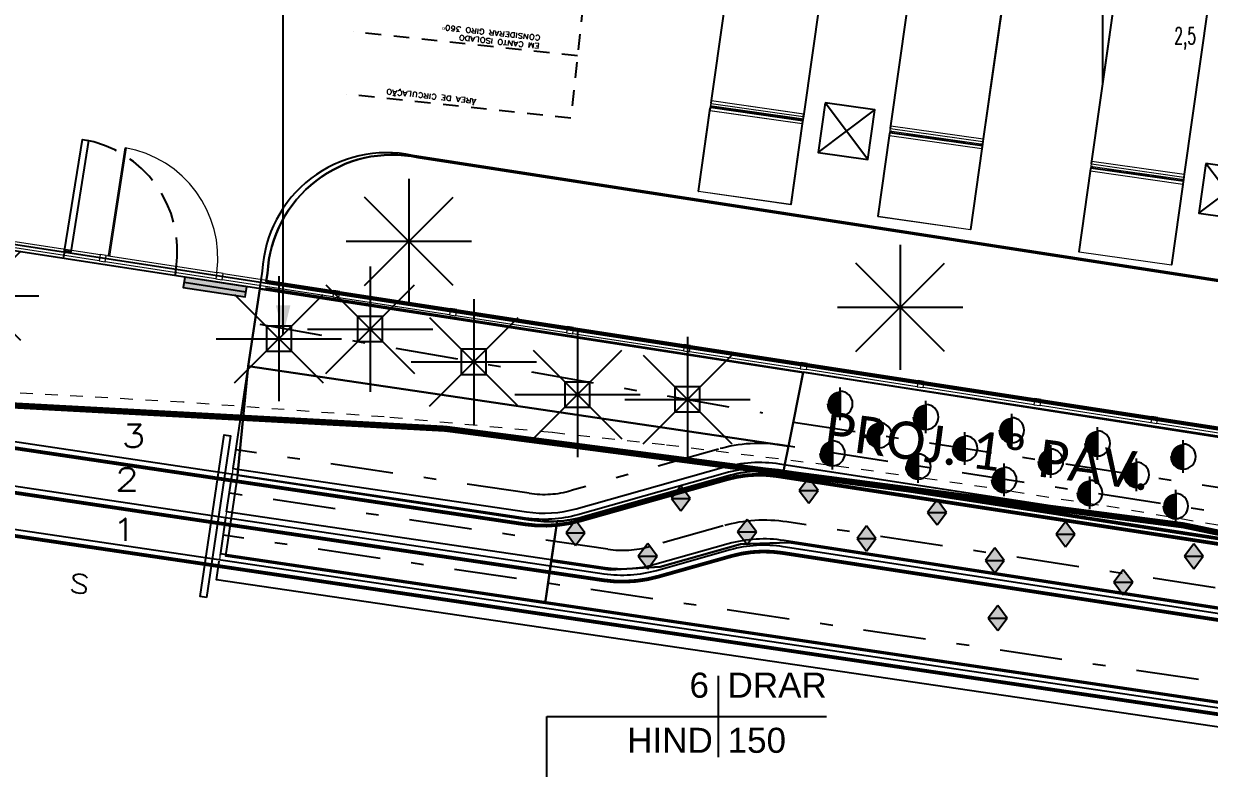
# Model space of a CAD drawing. Extents: x -14.2 to 52.3, y 2.5 to 90.9.
# Drawn here: x 24.35 to 33.81, y 30.44 to 36.38 of the extents above; entities that cross this region are included whole.
import ezdxf
from ezdxf.enums import TextEntityAlignment as Align

# ---------------------------------------------------------------- set-up
doc = ezdxf.new("R2010")
doc.units = 0
for name, pattern in [('DASHDOT', [1, 0.5, -0.25, 0, -0.25]), ('limpo_PINI-PSG-PE-0102-LAZ-R00$0$DAA_Traço Ponto', [10, 5, -2.5, 0, -2.5]), ('limpo_PINI-PSG-PE-0102-LAZ-R00$0$DASHDOT', [1, 0.5, -0.25, 0, -0.25]), ('limpo_PINI-PSG-PE-0102-LAZ-R00$0$HIDDEN', [0.375, 0.25, -0.125]), ('limpo_PINI-PSG-PE-0102-LAZ-R00$0$HIDDEN2', [0.1875, 0.125, -0.0625]), ('limpo_PINI-PSG-PE-0102-LAZ-R00$0$TELEFONE_TETO', [1.04, 0.6, -0.1, 0.07, -0.1, 0.07, -0.1])]:
    doc.linetypes.add(name, pattern=pattern)
for name, color, linetype in [('CONTROL', 15, 'DASHDOT'), ('FOR_CONTROL', 2, 'Continuous'), ('LEGENDA', 2, 'Continuous'), ('limpo_PINI-PSG-PE-0102-LAZ-R00$0$INDICACAO_DIAM_TUBULACAO', 253, 'Continuous'), ('limpo_PINI-PSG-PE-0102-LAZ-R00$0$PA_CAIX', 1, 'Continuous'), ('limpo_PINI-PSG-PE-0102-LAZ-R00$0$PA_EQUI', 1, 'Continuous'), ('limpo_PINI-PSG-PE-0102-LAZ-R00$0$PA_EXTE_1', 1, 'Continuous'), ('limpo_PINI-PSG-PE-0102-LAZ-R00$0$PA_EXTE_3', 3, 'Continuous'), ('limpo_PINI-PSG-PE-0102-LAZ-R00$0$PA_INST_ELET', 162, 'Continuous'), ('limpo_PINI-PSG-PE-0102-LAZ-R00$0$PA_LIDER', 12, 'Continuous'), ('limpo_PINI-PSG-PE-0102-LAZ-R00$0$PA_MOBI', 1, 'Continuous'), ('limpo_PINI-PSG-PE-0102-LAZ-R00$0$PA_PISO_1', 11, 'Continuous'), ('limpo_PINI-PSG-PE-0102-LAZ-R00$0$PA_PROJ_I', 2, 'limpo_PINI-PSG-PE-0102-LAZ-R00$0$DASHDOT'), ('limpo_PINI-PSG-PE-0102-LAZ-R00$0$PA_PROJ_S_AUX', 212, 'limpo_PINI-PSG-PE-0102-LAZ-R00$0$HIDDEN'), ('limpo_PINI-PSG-PE-0102-LAZ-R00$0$PA_SOLI_7', 254, 'Continuous'), ('limpo_PINI-PSG-PE-0102-LAZ-R00$0$PA_TEXT', 2, 'Continuous'), ('limpo_PINI-PSG-PE-0102-LAZ-R00$0$QUADROS', 1, 'Continuous'), ('limpo_PINI-PSG-PE-0102-LAZ-R00$0$XR_ARQT', 7, 'Continuous'), ('limpo_PINI-PSG-PE-0102-LAZ-R00$0$XR_ELET', 31, 'Continuous'), ('PLANTIO1', 2, 'Continuous'), ('XR_ARQT', 7, 'Continuous')]:
    doc.layers.add(name, color=color, linetype=linetype)
for name, color, linetype, lineweight in [('limpo_PINI-PSG-PE-0102-LAZ-R00$0$A-DETL', 1, 'Continuous', 5), ('limpo_PINI-PSG-PE-0102-LAZ-R00$0$A-DETL-GENF', 1, 'Continuous', 5), ('limpo_PINI-PSG-PE-0102-LAZ-R00$0$A-DOOR', 31, 'Continuous', 5), ('limpo_PINI-PSG-PE-0102-LAZ-R00$0$A-FLOR-PATT', 8, 'Continuous', 5), ('limpo_PINI-PSG-PE-0102-LAZ-R00$0$A-GLAZ-CWMG', 1, 'Continuous', 5), ('limpo_PINI-PSG-PE-0102-LAZ-R00$0$A-WALL', 1, 'Continuous', 5)]:
    doc.layers.add(name, color=color, linetype=linetype, lineweight=lineweight)
doc.layers.add('PA_VEGE_AUX2', color=6, linetype='Continuous', plot=False)
doc.styles.add('limpo_PINI-PSG-PE-0102-LAZ-R00$0$COTA', font='romans.shx', dxfattribs={"width": 1.25})
doc.styles.add('limpo_PINI-PSG-PE-0102-LAZ-R00$0$DAA_CALIBRI', font='calibri.ttf')
doc.styles.add('limpo_PINI-PSG-PE-0102-LAZ-R00$0$PA100-RMS_1', font='romans.shx', dxfattribs={"width": 1.25, "height": 0.15})
doc.styles.add('limpo_PINI-PSG-PE-0102-LAZ-R00$0$RomanS', font='romans__.ttf', dxfattribs={"width": 1.25, "height": 0.0375})
doc.styles.add('R80', font='arial.ttf', dxfattribs={"height": 0.2})

# ---------------------------------------------------------------- blocks, each defined once
blk = doc.blocks.new('limpo_PINI-PSG-PE-0102-LAZ-R00$0$EQUIP TRANSF DW')
at = {"color": 252, "linetype": 'limpo_PINI-PSG-PE-0102-LAZ-R00$0$HIDDEN2'}
for points in [[(0, 2.7), (1.8, 2.7)], [(0, 0), (0, 2.7)], [(0, 2.2), (1.8, 2.2)]]:
    blk.add_lwpolyline(points, dxfattribs=at)
at = {"layer": 'Defpoints', "color": 252, "linetype": 'limpo_PINI-PSG-PE-0102-LAZ-R00$0$HIDDEN2', "char_height": 0.04, "attachment_point": 1, "style": 'limpo_PINI-PSG-PE-0102-LAZ-R00$0$COTA'}
for s, width, insert in [('ÁREA DE CIRCULAÇÃO', 1.58938, (0.7637, 2.6657)), ('EM CANTO ISOLADO CONSIDERAR GIRO 360º', 0.965083, (0.3091, 2.1751))]:
    blk.add_mtext_dynamic_manual_height_columns(s, width=width, gutter_width=17.5, heights=[0], dxfattribs=dict(at, insert=insert))
blk = doc.blocks.new('*U486')
at = {"layer": 'limpo_PINI-PSG-PE-0102-LAZ-R00$0$PA_TEXT', "style": 'limpo_PINI-PSG-PE-0102-LAZ-R00$0$PA100-RMS_1', "width": 1.25}
blk.add_attdef('S', text='', height=0.15, dxfattribs=at).set_placement((0.0093, -0.3334), align=Align.CENTER)
blk = doc.blocks.new('*U487')
at = {"layer": 'limpo_PINI-PSG-PE-0102-LAZ-R00$0$PA_CAIX'}
for p, q in [((0, 0), (0, -0.05)), ((0.9, 0), (0.9, -0.05))]:
    blk.add_line(p, q, dxfattribs=at)
blk.add_lwpolyline([(0, 0), (0, 0.9), (0.05, 0.9), (0.05, 0)], close=True, dxfattribs=at)
at = {"layer": 'limpo_PINI-PSG-PE-0102-LAZ-R00$0$PA_CAIX', "linetype": 'limpo_PINI-PSG-PE-0102-LAZ-R00$0$HIDDEN'}
blk.add_arc((0, 0), 0.9001, 0, 90, dxfattribs=at)
blk = doc.blocks.new('limpo_PINI-PSG-PE-0102-LAZ-R00$0$A$C40715196')
at = {"lineweight": 13}
for points in [[(0, 0), (-0.21, 0), (-0.3, 0)], [(-0.3, -74.4), (-0.3, 0)], [(0, 0), (0, 0.21), (0, 0.3)], [(0, 0.3), (136.37, 0.3)], [(136.37, 0), (0, 0)], [(0, 0), (0, -74.4)], [(136.37, 0.3), (136.55, 0.21), (136.63, 0)], [(136.37, 0.3), (136.37, 0.21), (136.37, 0)], [(136.37, 0.3), (138.33, 0.3)], [(136.63, 0), (136.52, 0), (136.37, 0)], [(136.37, -74.4), (136.37, 0)], [(138.59, 0), (136.63, 0)], [(136.63, 0), (136.63, -74.4)], [(138.33, 0.3), (138.51, 0.21), (138.59, 0)], [(138.33, 0.3), (142.52, 0.3)], [(138.63, 0), (138.62, 0), (138.59, 0)], [(138.59, -74.4), (138.59, 0)], [(142.22, 0), (138.63, 0)], [(138.63, -74.4), (138.63, 0)], [(142.22, 0), (142.23, 0), (142.26, 0)], [(142.22, 0), (142.22, -74.4)], [(142.26, 0), (142.34, 0.21), (142.52, 0.3)], [(144.23, 0), (142.26, 0)], [(142.26, 0), (142.26, -74.4)], [(142.52, 0.3), (144.49, 0.3)], [(144.23, 0), (144.3, 0.21), (144.49, 0.3)], [(144.23, 0), (144.34, 0), (144.49, 0)], [(144.23, -74.4), (144.23, 0)], [(144.49, 0), (144.49, 0.21), (144.49, 0.3)], [(144.49, 0.3), (209.4, 0.3)], [(144.49, 0), (144.49, -74.4)], [(209.4, 0), (144.49, 0)], [(209.4, 0.3), (209.4, 0.21), (209.4, 0)], [(209.4, 0), (209.61, 0), (209.7, 0)], [(209.4, -74.4), (209.4, 0)], [(209.7, 0), (209.7, -74.4)], [(140.54, -1.25), (140.61, -0.89), (140.82, -0.66), (141.12, -0.58)], [(140.54, -1.25), (140.68, -1.25), (140.79, -1.25)], [(140.54, -73.15), (140.54, -1.25)], [(141.12, -0.79), (140.92, -0.82), (140.8, -0.98), (140.79, -1.25)], [(141.68, -2.52), (140.79, -1.25)], [(140.79, -1.25), (140.79, -73.15)], [(141.12, -0.58), (141.12, -0.69), (141.12, -0.79)], [(141.12, -0.58), (142.22, -0.58)], [(142.22, -0.79), (141.12, -0.79)], [(141.12, -0.79), (141.87, -1.85)], [(141.68, -2.13), (141.77, -2.13), (141.98, -2.13)], [(141.68, -2.13), (141.68, -72.27)], [(141.98, -1.83), (141.98, -1.92), (141.98, -2.13)], [(142.22, -1.83), (141.98, -1.83)], [(142.22, -2.13), (141.98, -2.13)], [(141.98, -2.13), (141.98, -72.27)], [(141.17, -14.36), (141.24, -13.95), (141.43, -13.64), (141.68, -13.51)], [(141.17, -14.36), (141.21, -14.36), (141.22, -14.36)], [(141.17, -24.16), (141.17, -14.36)], [(141.22, -14.36), (141.22, -14.33), (141.22, -14.3), (141.23, -14.24), (141.24, -14.18), (141.25, -14.13), (141.27, -14.07), (141.28, -14.02), (141.3, -13.98), (141.33, -13.94), (141.35, -13.9), (141.38, -13.87), (141.4, -13.85), (141.42, -13.83), (141.44, -13.82), (141.45, -13.81), (141.46, -13.81), (141.47, -13.81), (141.47, -13.81)], [(141.68, -14.28), (141.22, -14.33)], [(141.22, -14.34), (141.37, -14.32)], [(141.22, -24.16), (141.22, -14.36)], [(141.55, -14.52), (141.22, -14.56)], [(141.37, -14.32), (141.68, -14.29)], [(141.55, -14.52), (141.5, -14.37), (141.37, -14.32)], [(141.47, -13.81), (141.61, -13.74), (141.68, -13.58)], [(141.68, -13.79), (141.47, -13.81)], [(141.68, -14.51), (141.55, -14.52)], [(141.55, -24), (141.55, -14.52)], [(141.17, -24.16), (141.21, -24.16), (141.22, -24.16)], [(141.68, -25.01), (141.43, -24.88), (141.24, -24.56), (141.17, -24.16)], [(141.17, -28.74), (141.24, -28.33), (141.43, -28.02), (141.68, -27.89)], [(141.22, -23.96), (141.55, -24)], [(141.47, -24.71), (141.47, -24.71), (141.46, -24.71), (141.45, -24.7), (141.43, -24.7), (141.41, -24.68), (141.39, -24.66), (141.37, -24.64), (141.34, -24.6), (141.32, -24.57), (141.3, -24.52), (141.28, -24.47), (141.26, -24.42), (141.24, -24.36), (141.23, -24.31), (141.22, -24.25), (141.22, -24.19), (141.22, -24.18), (141.22, -24.16)], [(141.37, -24.2), (141.22, -24.18)], [(141.22, -24.19), (141.68, -24.24)], [(141.22, -28.74), (141.22, -28.71), (141.22, -28.68), (141.23, -28.62), (141.24, -28.56), (141.25, -28.51), (141.27, -28.45), (141.28, -28.4), (141.3, -28.36), (141.33, -28.31), (141.35, -28.28), (141.38, -28.25), (141.4, -28.23), (141.42, -28.21), (141.44, -28.2), (141.45, -28.19), (141.46, -28.19), (141.47, -28.19), (141.47, -28.19)], [(141.37, -24.2), (141.5, -24.15), (141.55, -24)], [(141.68, -24.23), (141.37, -24.2)], [(141.68, -24.94), (141.61, -24.78), (141.47, -24.71)], [(141.47, -24.71), (141.68, -24.73)], [(141.47, -28.19), (141.61, -28.11), (141.68, -27.96)], [(141.68, -28.16), (141.47, -28.19)], [(141.55, -24), (141.68, -24.01)], [(141.22, -28.74), (141.21, -28.74), (141.17, -28.74)], [(141.17, -45.66), (141.17, -28.74)], [(141.68, -28.66), (141.22, -28.71)], [(141.22, -45.66), (141.22, -28.74)], [(141.22, -45.66), (141.21, -45.66), (141.17, -45.66)], [(141.17, -45.66), (141.24, -46.07), (141.43, -46.38), (141.68, -46.51)], [(141.47, -46.21), (141.47, -46.21), (141.46, -46.21), (141.45, -46.21), (141.43, -46.2), (141.41, -46.18), (141.39, -46.17), (141.37, -46.14), (141.34, -46.11), (141.32, -46.07), (141.3, -46.02), (141.28, -45.97), (141.26, -45.92), (141.24, -45.87), (141.23, -45.81), (141.22, -45.75), (141.22, -45.7), (141.22, -45.68), (141.22, -45.66)], [(141.68, -45.74), (141.22, -45.69)], [(141.47, -46.21), (141.61, -46.28), (141.68, -46.44)], [(141.68, -46.23), (141.47, -46.21)], [(141.68, -49.39), (141.43, -49.52), (141.24, -49.83), (141.17, -50.24)], [(141.17, -50.24), (141.21, -50.24), (141.22, -50.24)], [(141.17, -50.24), (141.17, -60.04)], [(141.22, -50.24), (141.22, -50.21), (141.22, -50.18), (141.23, -50.12), (141.24, -50.06), (141.25, -50.01), (141.27, -49.95), (141.28, -49.9), (141.3, -49.86), (141.33, -49.82), (141.35, -49.78), (141.38, -49.75), (141.4, -49.73), (141.42, -49.71), (141.44, -49.7), (141.45, -49.69), (141.46, -49.69), (141.47, -49.69), (141.47, -49.69)], [(141.22, -50.21), (141.68, -50.16)], [(141.37, -50.2), (141.22, -50.22)], [(141.22, -60.04), (141.22, -50.24)], [(141.22, -50.44), (141.55, -50.4)], [(141.68, -50.17), (141.37, -50.2)], [(141.37, -50.2), (141.5, -50.25), (141.55, -50.4)], [(141.68, -49.46), (141.61, -49.62), (141.47, -49.69)], [(141.47, -49.69), (141.68, -49.67)], [(141.55, -50.4), (141.68, -50.39)], [(141.55, -50.4), (141.55, -59.88)], [(141.17, -60.04), (141.21, -60.04), (141.22, -60.04)], [(141.17, -60.04), (141.24, -60.44), (141.43, -60.76), (141.68, -60.89)], [(141.55, -59.88), (141.22, -59.84)], [(141.47, -60.59), (141.47, -60.59), (141.46, -60.59), (141.45, -60.58), (141.43, -60.58), (141.41, -60.56), (141.39, -60.54), (141.37, -60.52), (141.34, -60.48), (141.32, -60.45), (141.3, -60.4), (141.28, -60.35), (141.26, -60.3), (141.24, -60.24), (141.23, -60.19), (141.22, -60.13), (141.22, -60.07), (141.22, -60.06), (141.22, -60.04)], [(141.22, -60.06), (141.37, -60.08)], [(141.68, -60.12), (141.22, -60.07)], [(141.55, -59.88), (141.5, -60.03), (141.37, -60.08)], [(141.37, -60.08), (141.68, -60.11)], [(141.47, -60.59), (141.61, -60.66), (141.68, -60.82)], [(141.68, -60.61), (141.47, -60.59)], [(141.68, -59.89), (141.55, -59.88)], [(0, -74.4), (-0.21, -74.4), (-0.3, -74.4)], [(0, -74.7), (0, -74.61), (0, -74.4)], [(0, -74.4), (136.37, -74.4)], [(136.37, -74.7), (0, -74.7)], [(136.63, -74.4), (136.55, -74.61), (136.37, -74.7)], [(136.37, -74.4), (136.37, -74.61), (136.37, -74.7)], [(136.63, -74.4), (136.52, -74.4), (136.37, -74.4)], [(138.33, -74.7), (136.37, -74.7)], [(136.63, -74.4), (138.59, -74.4)], [(138.59, -74.4), (138.51, -74.61), (138.33, -74.7)], [(138.33, -74.7), (142.52, -74.7)], [(138.63, -74.4), (138.62, -74.4), (138.59, -74.4)], [(142.22, -74.4), (138.63, -74.4)], [(140.54, -73.15), (140.68, -73.15), (140.79, -73.15)], [(140.54, -73.15), (140.61, -73.5), (140.82, -73.74), (141.12, -73.82)], [(141.68, -71.87), (140.79, -73.15)], [(141.12, -73.61), (140.92, -73.58), (140.8, -73.42), (140.79, -73.15)], [(141.12, -73.61), (141.87, -72.54)], [(141.12, -73.82), (141.12, -73.71), (141.12, -73.61)], [(142.22, -73.61), (141.12, -73.61)], [(141.12, -73.82), (142.22, -73.82)], [(141.68, -72.27), (141.77, -72.27), (141.98, -72.27)], [(141.98, -72.57), (141.98, -72.48), (141.98, -72.27)], [(142.22, -72.27), (141.98, -72.27)], [(141.98, -72.57), (142.22, -72.57)], [(142.22, -74.4), (142.23, -74.4), (142.26, -74.4)], [(142.52, -74.7), (142.34, -74.61), (142.26, -74.4)], [(142.26, -74.4), (144.23, -74.4)], [(144.49, -74.7), (142.52, -74.7)], [(144.23, -74.4), (144.34, -74.4), (144.49, -74.4)], [(144.49, -74.7), (144.3, -74.61), (144.23, -74.4)], [(144.49, -74.7), (144.49, -74.61), (144.49, -74.4)], [(144.49, -74.4), (209.4, -74.4)], [(209.4, -74.7), (144.49, -74.7)], [(209.4, -74.4), (209.61, -74.4), (209.7, -74.4)], [(209.4, -74.4), (209.4, -74.61), (209.4, -74.7)]]:
    blk.add_lwpolyline(points, dxfattribs=at)
for points in [[(0, 0.3), (-0.16, 0.3), (-0.3, 0.16), (-0.3, 0)], [(138.63, 0), (138.63, 0.16), (138.5, 0.3), (138.33, 0.3)], [(142.52, 0.3), (142.36, 0.3), (142.22, 0.16), (142.22, 0)], [(209.7, 0), (209.7, 0.16), (209.56, 0.3), (209.4, 0.3)], [(141.98, -1.83), (141.82, -1.83), (141.68, -1.97), (141.68, -2.13)], [(-0.3, -74.4), (-0.3, -74.56), (-0.16, -74.7), (0, -74.7)], [(138.33, -74.7), (138.5, -74.7), (138.63, -74.56), (138.63, -74.4)], [(141.68, -72.27), (141.68, -72.43), (141.82, -72.57), (141.98, -72.57)], [(142.22, -74.4), (142.22, -74.56), (142.36, -74.7), (142.52, -74.7)], [(209.4, -74.7), (209.56, -74.7), (209.7, -74.56), (209.7, -74.4)]]:
    blk.add_open_spline(points, degree=3, dxfattribs=at)
blk = doc.blocks.new('limpo_PINI-PSG-PE-0102-LAZ-R00$0$cofee table')
at = {"layer": 'limpo_PINI-PSG-PE-0102-LAZ-R00$0$PA_MOBI'}
for p, q in [((52.3994, 38.5136), (51.9994, 38.9136)), ((52.3994, 38.9136), (51.9994, 38.5136))]:
    blk.add_line(p, q, dxfattribs=at)
blk.add_lwpolyline([(51.9994, 38.5136), (52.3994, 38.5136), (52.3994, 38.9136), (51.9994, 38.9136)], close=True, dxfattribs=at)
blk = doc.blocks.new('limpo_PINI-PSG-PE-0102-LAZ-R00$0$AVISO GRADIL PISCINA')
at = {"layer": 'limpo_PINI-PSG-PE-0102-LAZ-R00$0$PA_SOLI_7', "ltscale": 5}
h = blk.add_hatch(color=256, dxfattribs=at)
h.dxf.hatch_style = 1
h.paths.add_polyline_path([(-0.25, -0.0411), (0.25, -0.0411), (0.25, 0.0411), (-0.25, 0.0411)])
at = {"layer": 'limpo_PINI-PSG-PE-0102-LAZ-R00$0$PA_EXTE_1'}
blk.add_line((-0.25, 0), (0.25, 0), dxfattribs=at)
blk.add_lwpolyline([(-0.25, 0.0411), (-0.25, -0.0411), (0.25, -0.0411), (0.25, 0.0411)], close=True, dxfattribs=at)
blk = doc.blocks.new('limpo_PINI-PSG-PE-0102-LAZ-R00$0$PINI-EST-PE-1101-TQR-R20_rvt-1-5PPE_008_LAZER__P_A_0_09_')
at = {"layer": 'limpo_PINI-PSG-PE-0102-LAZ-R00$0$A-FLOR-PATT', "lineweight": 18}
h = blk.add_hatch(dxfattribs=at)
h.set_pattern_fill('FP_1', color=130, style=0, pattern_type=2)
h.set_pattern_definition([(0, (0, 0), (609.6, 152.4), [5.029, -452.171, 5.029, -452.171, -2438.4]), (0, (0, 0), (609.6, 152.4), [-914.4, 5.029, -909.371, 5.029, -452.171, -1066.8]), (0, (0, 0), (609.6, 152.4), [-2286, 5.029, -299.771, 5.029, -756.971]), (120, (228.6, 76.2), (-436.7823, 451.7291), [5.029, -452.171, 5.029, -452.171, -2438.4]), (120, (228.6, 76.2), (-436.7823, 451.7291), [-914.4, 5.029, -909.371, 5.029, -452.171, -1066.8]), (120, (228.6, 76.2), (-436.7823, 451.7291), [-2286, 5.029, -299.771, 5.029, -756.971]), (240, (304.8, 381), (-172.8177, -604.1291), [5.029, -452.171, 5.029, -452.171, -2438.4]), (240, (304.8, 381), (-172.8177, -604.1291), [-914.4, 5.029, -909.371, 5.029, -452.171, -1066.8]), (240, (304.8, 381), (-172.8177, -604.1291), [-2286, 5.029, -299.771, 5.029, -756.971])])
h.paths.add_polyline_path([(24174.1, 2435), (24175, 2435), (24174.1, 2483), (24165.2, 2435)])
h.paths.add_polyline_path([(30483.8, 2435), (30485.7, 2435), (30469.3, 2443.4), (30482.5, 2435.6)])
h.paths.add_polyline_path([(20090, 2435), (20210, 2435), (20210, 3076.2), (20090, 3098.5), (20090, 2438.3)])
h.paths.add_polyline_path([(30434.6, 2466), (30410.2, 2483.6), (30420.8, 2475)])
h.paths.add_polyline_path([(19811.7, 3241.7), (19820.8, 3290.9), (16899.1, 3833.1), (16828.6, 3795.3), (19810, 3242)])
h.paths.add_polyline_path([(11437.8, 4789.5), (11429.4, 4790.2), (11436.7, 4789.6)])
h.paths.add_polyline_path([(11269.7, 4802), (11267.6, 4802.2), (11267.6, 4802)])
h.paths.add_polyline_path([(19951.9, 8311.9), (19951.9, 8311.9), (19951.9, 8311.9)])
h.paths.add_polyline_path([(20159, 8353), (20162.4, 8353.3), (20159, 8353)])
h.paths.add_polyline_path([(20258.6, 8364.6), (20258.7, 8364.6), (20258.7, 8364.6)])
h.paths.add_polyline_path([(15587.2, 8658.4), (15588.5, 8667.1), (10225, 9462.3), (10225, 9460.5), (15579.9, 8659.4)])
h.paths.add_polyline_path([(17609.6, 8661.5), (17609.6, 8661.5), (17609.5, 8661.5)])
blk = doc.blocks.new('limpo_PINI-PSG-PE-0102-LAZ-R00$0$Montante retangular - 50 x 50-2589439-5PPE_008_LAZER__P_A_0_09_')
at = {"layer": 'limpo_PINI-PSG-PE-0102-LAZ-R00$0$A-GLAZ-CWMG'}
for p, q in [((11934.7, 11075.7), (11942.3, 11125.1)), ((12817.8, 10939.7), (11934.7, 11075.7)), ((11942.3, 11125.1), (12825.4, 10989.1)), ((12825.4, 10989.1), (12817.8, 10939.7))]:
    blk.add_line(p, q, dxfattribs=at)
blk = doc.blocks.new('limpo_PINI-PSG-PE-0102-LAZ-R00$0$Montante retangular - 50 x 50-2415400-5PPE_008_LAZER__P_A_0_09_')
at = {"layer": 'limpo_PINI-PSG-PE-0102-LAZ-R00$0$A-GLAZ-CWMG'}
for p, q in [((-25, -25), (-25, 25)), ((-25, 25), (25, 25)), ((25, 25), (25, -25)), ((25, -25), (-25, -25))]:
    blk.add_line(p, q, dxfattribs=at)
blk = doc.blocks.new('limpo_PINI-PSG-PE-0102-LAZ-R00$0$DAA-POR-PLV-ABR-1FO1 - DAA_002_VID_ABR_1FO -  Vidro Prata  _Alum_ Preto-2589726-5PPE_008_LAZER__P_A_0_09_')
at = {"layer": 'limpo_PINI-PSG-PE-0102-LAZ-R00$0$A-DETL-GENF'}
for p, q in [((418.2, -25), (418.2, -32.1)), ((418.2, -32.1), (418.2, -25)), ((418.2, -32.1), (419.7, -32.1)), ((419.7, -32.1), (418.2, -32.1)), ((419.7, -32.1), (419.7, -25)), ((419.7, -25), (419.7, -32.1)), ((429.3, -25), (429.3, -32.1)), ((429.3, -32.1), (429.3, -25)), ((429.3, -32.1), (430.8, -32.1)), ((430.8, -32.1), (429.3, -32.1)), ((430.8, -32.1), (430.8, -25)), ((430.8, -25), (430.8, -32.1))]:
    blk.add_line(p, q, dxfattribs=at)
at = {"layer": 'limpo_PINI-PSG-PE-0102-LAZ-R00$0$A-DOOR'}
for p, q in [((419.7, -898.6), (419.7, -25)), ((429.3, -25), (429.3, -898.6)), ((429.3, -898.6), (419.7, -898.6))]:
    blk.add_line(p, q, dxfattribs=at)
blk.add_arc((446.8, -5), 893.6, 181.28547, 268.8763, dxfattribs=at)
blk = doc.blocks.new('limpo_PINI-PSG-PE-0102-LAZ-R00$0$A$C745163c0')
at = {"layer": 'limpo_PINI-PSG-PE-0102-LAZ-R00$0$A-DETL', "color": 1, "linetype": 'limpo_PINI-PSG-PE-0102-LAZ-R00$0$DAA_Traço Ponto'}
for p, q in [((11537, 11752), (10206.7, 11827)), ((13143.2, 11634.1), (11537, 11752)), ((14483.9, 11508.9), (13143.2, 11634.1)), ((15380.8, 11411), (14483.9, 11508.9)), ((16686.1, 11249.8), (15380.8, 11411)), ((17445, 11145.4), (16686.1, 11249.8)), ((18151.1, 11041), (17445, 11145.4)), ((18151.1, 11041), (18878, 10926.8)), ((20190.7, 10701.9), (18878, 10926.8))]:
    blk.add_line(p, q, dxfattribs=at)
at = {"layer": 'limpo_PINI-PSG-PE-0102-LAZ-R00$0$A-WALL'}
for p, q in [((11936.9, 11225.9), (11929.6, 11176.5)), ((14271.9, 10826.9), (11929.6, 11176.5)), ((11936.9, 11225.9), (14279.3, 10876.3)), ((14676.5, 10901.7), (15852.4, 11233.3)), ((15865.9, 11185.2), (14690, 10853.6)), ((21481.5, 10411.8), (16289.5, 11211.1)), ((11885.2, 10877.4), (11877.9, 10828)), ((14898.4, 10380.1), (11877.9, 10828)), ((11885.2, 10877.4), (14905.8, 10429.6)), ((15303, 10455), (15889.8, 10620.5)), ((20830.5, 9905), (16327, 10598.3)), ((16334.6, 10647.7), (20838.1, 9954.4)), ((11835.6, 10542.5), (11828.2, 10493.1)), ((11835.6, 10542.5), (21969.2, 9040.1)), ((15903.4, 10572.4), (15316.5, 10406.9)), ((21993, 8986), (11828.2, 10493.1))]:
    blk.add_line(p, q, dxfattribs=at)
for centre, radius, start, end in [((16137.4, 10222.8), 1050, 81.24809, 105.74991), ((16137.4, 10222.8), 1000, 81.24809, 105.74991), ((14418.6, 11816), 950, 261.56702, 285.74991), ((14418.6, 11816), 1000, 261.56702, 285.74991), ((16174.8, 9609.9), 1050, 81.24809, 105.74991), ((16174.8, 9609.9), 1000, 81.24809, 105.74991), ((15045.1, 11369.3), 950, 261.56632, 285.74991), ((15045.1, 11369.3), 1000, 261.56632, 285.74991)]:
    blk.add_arc(centre, radius, start, end, dxfattribs=at)
at = {"lineweight": 5}
blk.add_blockref('limpo_PINI-PSG-PE-0102-LAZ-R00$0$PINI-EST-PE-1101-TQR-R20_rvt-1-5PPE_008_LAZER__P_A_0_09_', (-5680, 2515), dxfattribs=at)
at = {"layer": 'limpo_PINI-PSG-PE-0102-LAZ-R00$0$A-DOOR', "rotation": 171.2480944785758}
blk.add_blockref('limpo_PINI-PSG-PE-0102-LAZ-R00$0$DAA-POR-PLV-ABR-1FO1 - DAA_002_VID_ABR_1FO -  Vidro Prata  _Alum_ Preto-2589726-5PPE_008_LAZER__P_A_0_09_', (11362.9, 12829.6), dxfattribs=at)
at = {"layer": 'limpo_PINI-PSG-PE-0102-LAZ-R00$0$A-GLAZ-CWMG'}
for p in [(-1949.7, 1940.7), (-1017.2, 1797.2), (-84.6, 1653.6), (848, 1510), (1780.5, 1366.5), (2713.1, 1222.9), (3645.7, 1079.3), (4578.3, 935.8), (5510.8, 792.2), (6443.4, 648.6), (7376, 505.1)]:
    blk.add_blockref('limpo_PINI-PSG-PE-0102-LAZ-R00$0$Montante retangular - 50 x 50-2589439-5PPE_008_LAZER__P_A_0_09_', p, dxfattribs=at)
at = {"layer": 'limpo_PINI-PSG-PE-0102-LAZ-R00$0$A-GLAZ-CWMG', "extrusion": (0, 0, -1), "rotation": 8.751905521424142}
for p in [(-10896.6, 12901.4), (-11829.2, 12757.8), (-12761.8, 12614.2), (-13694.3, 12470.7), (-14626.9, 12327.1), (-15559.5, 12183.5), (-16492, 12040), (-17424.6, 11896.4), (-18357.2, 11752.8), (-19289.7, 11609.3)]:
    blk.add_blockref('limpo_PINI-PSG-PE-0102-LAZ-R00$0$Montante retangular - 50 x 50-2415400-5PPE_008_LAZER__P_A_0_09_', p, dxfattribs=at)
blk = doc.blocks.new('*U452')
blk.add_hatch(color=256).paths.add_polyline_path([(-0.0167, -0.0074), (-0.1456, -0.0405), (-0.1279, -0.0805)])
for p, q in [((-0.0167, -0.0074), (-0.7994, -0.3538)), ((-0.0167, -0.0074), (-0.1456, -0.0405)), ((-0.1456, -0.0405), (-0.1279, -0.0805)), ((-0.0167, -0.0074), (-0.1279, -0.0805))]:
    blk.add_line(p, q)
blk.add_circle((0, 0), 0.0182)
blk = doc.blocks.new('limpo_PINI-PSG-PE-0102-LAZ-R00$0$A$C1A297CD0')
at = {"layer": 'limpo_PINI-PSG-PE-0102-LAZ-R00$0$QUADROS', "linetype": 'limpo_PINI-PSG-PE-0102-LAZ-R00$0$TELEFONE_TETO', "xscale": 1.5, "yscale": 1.5, "zscale": 1.5, "rotation": 66.12379924662106}
blk.add_blockref('*U452', (20.8767, 15.5985), dxfattribs=at)
at = {"layer": 'limpo_PINI-PSG-PE-0102-LAZ-R00$0$INDICACAO_DIAM_TUBULACAO', "style": 'limpo_PINI-PSG-PE-0102-LAZ-R00$0$RomanS', "width": 0.6}
blk.add_text('2,5', height=0.135, dxfattribs=at).set_placement((21.449, 14.6087))
blk = doc.blocks.new('limpo_PINI-PSG-PE-0102-LAZ-R00$0$A$C542bfc4c')
blk.add_blockref('limpo_PINI-PSG-PE-0102-LAZ-R00$0$A$C1A297CD0', (0, 0))
blk = doc.blocks.new('limpo_PINI-PSG-PE-0102-LAZ-R00')
at = {"layer": 'limpo_PINI-PSG-PE-0102-LAZ-R00$0$XR_ARQT', "xscale": 0.001000000000038553, "yscale": 0.001000000000038553, "zscale": 0.001000000000038553}
blk.add_blockref('limpo_PINI-PSG-PE-0102-LAZ-R00$0$A$C745163c0', (14.124, 21.592), dxfattribs=at)
at = {"layer": 'limpo_PINI-PSG-PE-0102-LAZ-R00$0$PA_EXTE_1'}
for points in [[(39.5031, 26.5402), (39.12, 26.5402, -0.297475), (38.7538, 26.7792), (36.479, 31.9529, 0.256356), (35.296, 32.861), (20.3254, 35.1657, 0.107319), (18.2075, 35.0361), (8.6554, 32.3422, -0.190923), (7.6658, 32.4439), (3.5106, 35.1535, -0.253465), (2.1492, 37.6664), (2.1492, 42.6099)], [(39.5031, 26.5902), (39.12, 26.5902, -0.297475), (38.7996, 26.7993), (36.5248, 31.973, 0.256356), (35.3036, 32.9104), (20.3331, 35.2151, 0.107319), (18.1939, 35.0843), (8.6418, 32.3903, -0.190438), (7.6911, 32.4871), (3.5379, 35.1954, -0.253465), (2.1992, 37.6664), (2.1992, 42.6099)]]:
    blk.add_lwpolyline(points, format="xyb", dxfattribs=at)
blk.add_lwpolyline([(25.8496, 31.7855), (25.7992, 31.793), (25.9904, 33.0823), (26.0408, 33.0748)], close=True, dxfattribs=at)
at = {"layer": 'limpo_PINI-PSG-PE-0102-LAZ-R00$0$PA_EXTE_3'}
for p, q in [((36.117, 30.578), (23.9739, 32.3785)), ((26.0019, 32.4201), (25.9579, 32.1233)), ((36.0932, 30.6321), (25.9596, 32.1346))]:
    blk.add_line(p, q, dxfattribs=at)
for points in [[(39.5031, 26.4402), (39.1366, 26.4402, -0.297475), (38.6789, 26.739), (36.7504, 31.1251, 0.256356), (35.6055, 32.0039), (30.4135, 32.8032, 0.107319), (29.9899, 32.7773), (28.814, 32.4456, -0.105914), (28.3959, 32.4189), (16.6605, 34.1705, 0.105914), (15.4062, 34.0903), (8.6961, 32.1978, -0.192229), (7.5899, 32.3143), (2.2606, 35.7896, -0.253465), (0.8992, 38.3025), (0.8992, 40.9601)], [(26.0019, 32.4201), (17.3208, 33.7187, 0.105914), (16.7145, 33.68), (15.7873, 33.4185)], [(39.519, 25.8902), (38.8774, 25.8902, -0.297921), (37.9613, 26.4892), (36.1451, 30.6384, 0.256356), (34.9621, 31.5465), (30.4586, 32.2398, 0.107319), (30.0138, 32.2126), (29.4269, 32.0471, -0.105914), (29.0298, 32.0217), (26.0092, 32.4695), (26.0532, 32.7663)], [(39.519, 25.8402), (38.8447, 25.8402, -0.297921), (37.9286, 26.4392), (36.0993, 30.6183, 0.256356), (34.9544, 31.497), (30.451, 32.1903, 0.107319), (30.0274, 32.1644), (29.4405, 31.9989, -0.105914), (29.0224, 31.9722), (26.0019, 32.4201)]]:
    blk.add_lwpolyline(points, format="xyb", dxfattribs=at)
blk.add_lwpolyline([(28.8005, 32.4938), (29.9763, 32.8254, -0.107319), (30.4211, 32.8526), (35.6131, 32.0533, -0.256356), (36.7962, 31.1452), (38.7247, 26.7591, 0.272625), (39.0953, 26.4921), (39.5031, 26.4902), (39.5031, 26.6402), (39.5962, 26.6402), (37.0491, 32.4334, 0.256225), (34.7607, 34.1907), (27.4946, 35.314, 0.460558), (26.2948, 34.3908), (26.0605, 32.8157), (28.4033, 32.4684, 0.105914)], format="xyb", close=True, dxfattribs=at)
at = {"layer": 'limpo_PINI-PSG-PE-0102-LAZ-R00$0$PA_INST_ELET', "linetype": 'limpo_PINI-PSG-PE-0102-LAZ-R00$0$HIDDEN2', "const_width": 0.03}
for points in [[(39.5031, 26.3902), (39.1366, 26.3902, -0.297475), (38.6331, 26.7188), (36.7046, 31.105, 0.256356), (35.5979, 31.9545), (30.4059, 32.7538, 0.107319), (30.0035, 32.7292), (28.8276, 32.3975, -0.105914), (28.3886, 32.3695), (16.6531, 34.121, 0.105914), (15.4198, 34.0421), (8.7096, 32.1497, -0.192622), (7.5645, 32.2712), (2.2333, 35.7477, -0.253465), (0.8492, 38.3025), (0.8492, 40.9601)], [(25.9945, 32.3706), (17.3134, 33.6693, 0.105914), (16.7281, 33.6319), (15.9742, 33.4192)], [(39.5031, 25.811), (38.8111, 25.811, -0.297475), (37.8957, 26.4085), (36.0536, 30.5981, 0.256356), (34.9468, 31.4476), (30.4434, 32.1409, 0.107319), (30.041, 32.1163), (29.4541, 31.9508, -0.105914), (29.0151, 31.9227), (25.9945, 32.3706)]]:
    blk.add_lwpolyline(points, format="xyb", dxfattribs=at)
blk.add_lwpolyline([(36.0824, 30.5326), (23.9665, 32.329)], dxfattribs=at)
at = {"layer": 'limpo_PINI-PSG-PE-0102-LAZ-R00$0$PA_PISO_1'}
blk.add_lwpolyline([(39.5031, 25.6902), (38.7549, 25.6902, -0.297483), (37.8395, 26.2877), (36.0118, 30.4448), (25.9285, 31.9255), (25.9505, 32.0738)], format="xyb", dxfattribs=at)
at = {"layer": 'limpo_PINI-PSG-PE-0102-LAZ-R00$0$PA_PROJ_I'}
blk.add_line((35.9409, 30.8063), (25.9816, 32.283), dxfattribs=at)
for points in [[(39.5031, 26.6402), (39.1366, 26.6402, -0.297475), (38.862, 26.8195), (36.9335, 31.2056, 0.256356), (35.6359, 32.2016), (30.4439, 33.0009, 0.107319), (29.9356, 32.9698), (28.7597, 32.6381, -0.105914), (28.4253, 32.6168), (26.0833, 32.964)], [(39.519, 26.0402), (38.9755, 26.0402, -0.297921), (38.0594, 26.6392), (36.2824, 30.6988, 0.256356), (34.9849, 31.6947), (30.4814, 32.388, 0.107319), (29.9731, 32.3569), (29.3862, 32.1914, -0.105914), (29.0518, 32.17), (26.0312, 32.6179)]]:
    blk.add_lwpolyline(points, format="xyb", dxfattribs=at)
at = {"layer": 'limpo_PINI-PSG-PE-0102-LAZ-R00$0$PA_PROJ_S_AUX'}
blk.add_lwpolyline([(13.4339, 14.5672, 0.05, 0.05, 0), (21.6408, 14.562, 0.05, 0.05, -0.549162), (23.414, 11.7696, 0.05, 0.05, 0), (21.8955, 8.5327, 0.05, 0.05, 0.549369), (22.9095, 6.937, 0.05, 0.05, 0), (40.1376, 6.937, 0.05, 0.05, 0.372795), (41.6816, 8.274, 0.05, 0.05, 0), (43.4609, 19.7869, 0.05, 0.05, 0), (45.7356, 25.1364, 0.05, 0.05, 0.034181), (46.3603, 27.2114, 0.05, 0.05, 0.368315), (45.1626, 29.4847, 0.05, 0.05, 0.076494), (21.8264, 33.4515, 0.05, 0.05, 0.105248), (19.4187, 32.939, 0.05, 0.05, 0), (10.8328, 28.7025, 0.05, 0.05, 0.246748), (10.329, 27.7438, 0.05, 0.05, 0), (10.329, 27.565, 0, 0, 0)], format="xyseb", dxfattribs=at)
at = {"layer": 'limpo_PINI-PSG-PE-0102-LAZ-R00$0$PA_EQUI'}
for name, p, rotation in [('limpo_PINI-PSG-PE-0102-LAZ-R00$0$EQUIP TRANSF DW', (29.0462, 38.2947, 0), 173.8297352049988), ('limpo_PINI-PSG-PE-0102-LAZ-R00$0$AVISO GRADIL PISCINA', (25.9172, 34.2632), 351.2480944785751)]:
    blk.add_blockref(name, p, dxfattribs=dict(at, rotation=rotation))
at = {"layer": 'limpo_PINI-PSG-PE-0102-LAZ-R00$0$PA_EXTE_1', "rotation": 350.9381032347542}
blk.add_blockref('*U487', (24.7173, 34.5517), dxfattribs=at)
at = {"layer": 'limpo_PINI-PSG-PE-0102-LAZ-R00$0$PA_EXTE_3', "rotation": 351.5663212616817}
blk.add_blockref('*U486', (24.864, 32.1505), dxfattribs=at).add_auto_attribs({'S': 'S'})
at = {"layer": 'limpo_PINI-PSG-PE-0102-LAZ-R00$0$PA_MOBI', "xscale": 0.01, "yscale": 0.01, "zscale": 0.01, "rotation": 261.9167212841454}
for p in [(30.8071, 36.9967), (32.2401, 36.7962), (33.8441, 36.5135)]:
    blk.add_blockref('limpo_PINI-PSG-PE-0102-LAZ-R00$0$A$C40715196', p, dxfattribs=at)
at = {"layer": 'limpo_PINI-PSG-PE-0102-LAZ-R00$0$PA_MOBI', "rotation": 261.9167212841454}
for p in [(-0.0317, 92.6314), (3.0054, 92.1482)]:
    blk.add_blockref('limpo_PINI-PSG-PE-0102-LAZ-R00$0$cofee table', p, dxfattribs=at)
at = {"layer": 'limpo_PINI-PSG-PE-0102-LAZ-R00$0$XR_ELET'}
blk.add_blockref('limpo_PINI-PSG-PE-0102-LAZ-R00$0$A$C542bfc4c', (12.124, 21.592), dxfattribs=at)
at = {"layer": 'limpo_PINI-PSG-PE-0102-LAZ-R00$0$PA_LIDER', "color": 2, "char_height": 0.18, "attachment_point": 4, "style": 'limpo_PINI-PSG-PE-0102-LAZ-R00$0$COTA'}
for s, insert in [('3', (25.1704, 33.0751)), ('2', (25.1184, 32.7269)), ('1', (25.0963, 32.3263))]:
    blk.add_mtext(s, dxfattribs=dict(at, insert=insert))
at = {"layer": 'limpo_PINI-PSG-PE-0102-LAZ-R00$0$PA_PROJ_S_AUX', "color": 2, "insert": (28.7981, 33.5343), "char_height": 0.3, "width": 6.666846, "attachment_point": 1, "rotation": 352.57379, "style": 'limpo_PINI-PSG-PE-0102-LAZ-R00$0$DAA_CALIBRI'}
blk.add_mtext('\\pxqc;{\\C256;PROJ. 1º PAV. }', dxfattribs=at)
blk = doc.blocks.new('PL01')
at = {"layer": 'PLANTIO1'}
for p, q in [((0, 0.5), (0, -0.5)), ((-0.3536, -0.3536), (0.3536, 0.3536)), ((0.3536, -0.3536), (-0.3536, 0.3536)), ((0.5, 0), (-0.5, 0))]:
    blk.add_line(p, q, dxfattribs=at)
blk.add_lwpolyline([(-0.1792, 0.0193, 0.1, 0.1, 1), (-0.1792, 0.0193, 0, 0, 0)], format="xyseb", dxfattribs=at)
blk = doc.blocks.new('PL52')
at = {"layer": 'PLANTIO1'}
for p, q in [((0, 0.1), (-0.075, 0)), ((0.075, 0), (0, 0.1)), ((-0.075, 0), (0, -0.1)), ((-0.075, 0), (0.075, 0)), ((0, -0.1), (0.075, 0))]:
    blk.add_line(p, q, dxfattribs=at)
blk.add_lwpolyline([(-0.1068, -0.0181, 0.1, 0.1, 1), (-0.1068, -0.0181, 0, 0, 0)], format="xyseb", dxfattribs=at)
for points in [[(0, 0.1), (-0.075, 0), (0.075, 0)], [(-0.075, 0), (0.075, 0), (0, -0.1)]]:
    blk.add_solid(points, dxfattribs=at)
blk = doc.blocks.new('PL09')
at = {"layer": 'PLANTIO1'}
for p, q in [((0, 0.5), (0, -0.5)), ((-0.3536, 0.3536), (0.3536, -0.3536)), ((-0.3536, -0.3536), (0.3536, 0.3536)), ((0.1, 0.1), (-0.1, 0.1)), ((-0.1, 0.1), (-0.1, -0.1)), ((0.1, -0.1), (0.1, 0.1)), ((-0.5, 0), (0.5, 0)), ((-0.1, -0.1), (0.1, -0.1))]:
    blk.add_line(p, q, dxfattribs=at)
blk.add_lwpolyline([(-0.1792, 0.0193, 0.1, 0.1, 1), (-0.1792, 0.0193, 0, 0, 0)], format="xyseb", dxfattribs=at)
blk = doc.blocks.new('SETA')
blk.add_solid([(0, 0), (0.2338, -0.0585), (0.2338, 0.0585)])
blk = doc.blocks.new('PL61')
at = {"layer": 'PLANTIO1'}
for p, q in [((0, -0.13), (0, 0.13)), ((0, 0.1), (0, -0.1))]:
    blk.add_line(p, q, dxfattribs=at)
at = {"layer": 'PLANTIO1', "const_width": 0.1}
for points in [[(0, 0.05, 0.414214), (-0.05, 0, 1)], [(0, -0.05, -0.414214), (-0.05, 0, -1)]]:
    blk.add_lwpolyline(points, format="xyb", dxfattribs=at)
at = {"layer": 'PLANTIO1'}
blk.add_lwpolyline([(-0.05, 0, 0.1, 0.1, 1), (-0.05, 0, 0, 0, 0)], format="xyseb", dxfattribs=at)
blk.add_arc((0, 0), 0.1, 180, 90, dxfattribs=at)

msp = doc.modelspace()

# ---------------------------------------------------------------- linework, layer by layer
at = {"layer": 'CONTROL'}
for points in [[(26.2342, 33.9834), (30.2451, 33.2771)], [(30.4909, 33.2026), (35.6462, 32.4102), (36.4191, 31.7996)]]:
    msp.add_lwpolyline(points, dxfattribs=at)
at = {"layer": 'FOR_CONTROL'}
for points in [[(37.0073, 32.4504), (39.5545, 26.6572), (39.0949, 26.6572, -0.297475), (38.8202, 26.8365), (36.5596, 31.9335, 0.269742), (35.3073, 32.9351), (26.2849, 34.324), (26.2948, 34.3908, -0.460558), (27.4946, 35.314), (34.7611, 34.1907, -0.260453)], [(34.7611, 34.1907), (27.4946, 35.314, 0.460558), (26.2948, 34.3908), (26.2849, 34.324), (35.3073, 32.9351, -0.263593), (36.5596, 31.9335), (38.8202, 26.8365, 0.297475), (39.0949, 26.6572), (39.5545, 26.6572), (37.0073, 32.4504, 0.260453)], [(26.1403, 33.6495), (26.0549, 32.7776), (28.3959, 32.4189, 0.052809), (28.6064, 32.4101, 0.052809), (28.814, 32.4456), (29.9899, 32.7773, -0.107313), (30.4135, 32.8032), (30.4211, 32.8526), (30.4525, 33.0101)], [(35.3001, 32.8603), (30.5705, 33.6017), (30.4525, 33.0101), (30.4211, 32.8526), (30.4135, 32.8032), (35.6879, 31.9888, -0.065909), (36.0591, 31.8574, -0.122271), (36.6048, 31.3834), (36.6815, 31.4372), (36.479, 31.9529, 0.255627)], [(28.6064, 32.4101, -0.052809), (28.3959, 32.4189), (26.0549, 32.7776), (25.9596, 32.1346), (28.5095, 31.7565), (28.5591, 32.0914)], [(30.4139, 32.8031, 0.107429), (29.9899, 32.7773), (28.814, 32.4456, -0.052809), (28.6064, 32.4101), (28.5591, 32.0914), (29.0298, 32.0217), (29.4269, 32.0471), (30.0703, 32.2285), (30.4586, 32.2398), (35.0069, 31.5389, -0.126344), (35.7012, 31.2224), (35.7078, 31.3713, -0.230531), (35.9169, 31.756), (36.0591, 31.8574, 0.065909), (35.6879, 31.9888)], [(29.9899, 32.7773), (28.814, 32.4456, -0.052809), (28.6064, 32.4101), (28.5591, 32.0914), (29.0298, 32.0217), (29.4269, 32.0471), (30.0703, 32.2285), (30.4586, 32.2398), (35.0069, 31.5389, -0.126344), (35.7012, 31.2224), (35.7078, 31.3713, -0.230531), (35.9169, 31.756), (36.0591, 31.8574, 0.065909), (35.6879, 31.9888), (30.4139, 32.8031, 0.107429)], [(30.4586, 32.2398), (30.0703, 32.2285), (29.4269, 32.0471), (29.0298, 32.0217), (28.5591, 32.0914), (28.5095, 31.7565), (34.0967, 30.9281), (36.1517, 30.6233, 0.254384), (35.0069, 31.5389)], [(35.0069, 31.5389), (30.4586, 32.2398), (30.0703, 32.2285), (29.4269, 32.0471), (29.0298, 32.0217), (28.5591, 32.0914), (28.5095, 31.7565), (34.0967, 30.9281), (36.1517, 30.6233, 0.254384)]]:
    msp.add_lwpolyline(points, format="xyb", close=True, dxfattribs=at)
msp.add_lwpolyline([(26.2321, 34.2669), (26.1403, 33.6495), (30.4525, 33.0101), (30.5699, 33.5991)], close=True, dxfattribs=at)
msp.add_lwpolyline([(30.4211, 32.8526), (30.4135, 32.8032)], dxfattribs=at)
at = {"layer": 'LEGENDA'}
for p, q in [((26.4193, 33.9009), (26.4193, 41.4204)), ((29.8918, 31.1758), (29.8918, 30.5278)), ((28.5245, 29.3964), (28.5245, 30.8518)), ((28.5245, 30.8518), (29.4301, 30.8518)), ((29.4301, 30.8518), (30.7543, 30.8518))]:
    msp.add_line(p, q, dxfattribs=at)
at = {"layer": 'PA_VEGE_AUX2'}
msp.add_lwpolyline([(26.1403, 33.6495), (26.2321, 34.2669), (30.5699, 33.5991), (30.4525, 33.0101)], close=True, dxfattribs=at)
for points in [[(26.2775, 34.2746), (35.3001, 32.8603, -0.255627), (36.479, 31.9529), (36.7962, 31.1452)], [(26.2849, 34.324), (35.3073, 32.9351, -0.351311), (36.6815, 31.4372)], [(28.5591, 32.0914), (29.0298, 32.0217), (29.4269, 32.0471), (30.0703, 32.2285), (30.4586, 32.2398), (35.0069, 31.5389, -0.254384), (36.1517, 30.6233)]]:
    msp.add_lwpolyline(points, format="xyb", dxfattribs=at)
for points in [[(26.0549, 32.7776), (26.1403, 33.6495)], [(30.4113, 32.8035), (30.5705, 33.6017)], [(28.6064, 32.4101), (28.5095, 31.7565)]]:
    msp.add_lwpolyline(points, dxfattribs=at)
msp.add_lwpolyline([(39.5031, 26.4402), (39.1366, 26.4402, -0.244107), (38.7277, 26.6525, -0.079734), (38.6417, 26.7856), (36.7536, 31.1179, 0.242909), (35.6879, 31.9888), (30.4135, 32.8032, 0.107319), (29.9899, 32.7773), (28.814, 32.4456, -0.105914), (28.3959, 32.4189), (26.0549, 32.7776), (25.9596, 32.1346), (34.0967, 30.9281), (36.1517, 30.6233, -0.002405), (37.9387, 26.5409, 0.311999), (38.8774, 25.8902), (39.519, 25.8902)], format="xyb", close=True, dxfattribs=at)

# ---------------------------------------------------------------- block references
at = {"layer": 'LEGENDA', "rotation": 90}
msp.add_blockref('SETA', (26.4193, 33.9009), dxfattribs=at)
at = {"layer": 'PLANTIO1'}
for name, p in [('PL01', (27.422, 34.6448)), ('PL09', (23.9693, 34.2109)), ('PL01', (31.3444, 34.1179)), ('PL09', (27.1128, 33.9442)), ('PL09', (26.3855, 33.8677)), ('PL09', (27.94, 33.683)), ('PL09', (28.7673, 33.4219)), ('PL09', (29.6458, 33.3826)), ('PL61', (30.8637, 33.3477)), ('PL61', (31.5484, 33.2424)), ('PL61', (31.1757, 33.0973)), ('PL61', (32.2332, 33.1371)), ('PL61', (31.8605, 32.9921)), ('PL61', (32.918, 33.0319)), ('PL61', (30.8029, 32.9523)), ('PL61', (33.6028, 32.9266)), ('PL61', (31.4877, 32.847)), ('PL61', (32.5452, 32.8868)), ('PL61', (32.1725, 32.7418)), ('PL61', (33.23, 32.7816)), ('PL52', (30.6133, 32.6557)), ('PL61', (32.8572, 32.6365)), ('PL52', (29.5928, 32.593)), ('PL61', (33.542, 32.5313)), ('PL52', (31.6377, 32.4809)), ('PL52', (28.7527, 32.3181)), ('PL52', (30.1214, 32.3249)), ('PL52', (31.0751, 32.2726)), ('PL52', (32.6622, 32.3062)), ('PL52', (29.3286, 32.1317)), ('PL52', (32.0995, 32.0978)), ('PL52', (33.6866, 32.1314)), ('PL52', (33.1239, 31.923)), ('PL52', (32.1218, 31.6376))]:
    msp.add_blockref(name, p, dxfattribs=at)

# ---------------------------------------------------------------- texts
at = {"layer": 'LEGENDA', "style": 'R80'}
msp.add_text('6', height=0.2, dxfattribs=at).set_placement((29.8175, 30.9418), align=Align.BOTTOM_RIGHT)
msp.add_text('DRAR', height=0.2, dxfattribs=at).set_placement((29.9662, 30.9418), align=Align.BOTTOM_LEFT)
for s, p in [('HIND', (29.1656, 30.7618)), ('150', (29.9662, 30.7618))]:
    msp.add_text(s, height=0.2, dxfattribs=at).set_placement(p, align=Align.TOP_LEFT)

# ---------------------------------------------------------------- next in the draw order: block references
at = {"layer": 'XR_ARQT'}
msp.add_blockref('limpo_PINI-PSG-PE-0102-LAZ-R00', (-0.0418, 0.017), dxfattribs=at)

doc.saveas('drawing.dxf')
